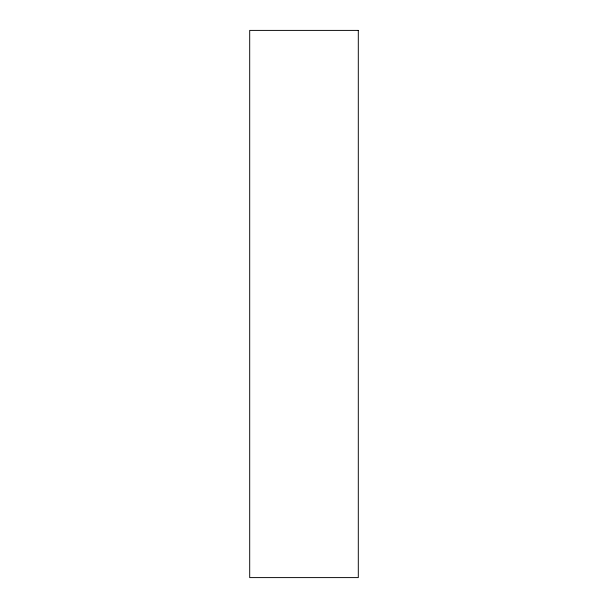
<?xml version="1.0" encoding="UTF-8"?>
<svg xmlns="http://www.w3.org/2000/svg" width="608" height="608" viewBox="0 0 608 608"><rect width="100%" height="100%" fill="white"/><g stroke="black" fill="none" stroke-linecap="round" stroke-linejoin="round"><path stroke-width="0.91" d="M358.302 30.4L249.698 30.4L249.698 577.6L358.302 577.6L358.302 30.4"/></g></svg>
